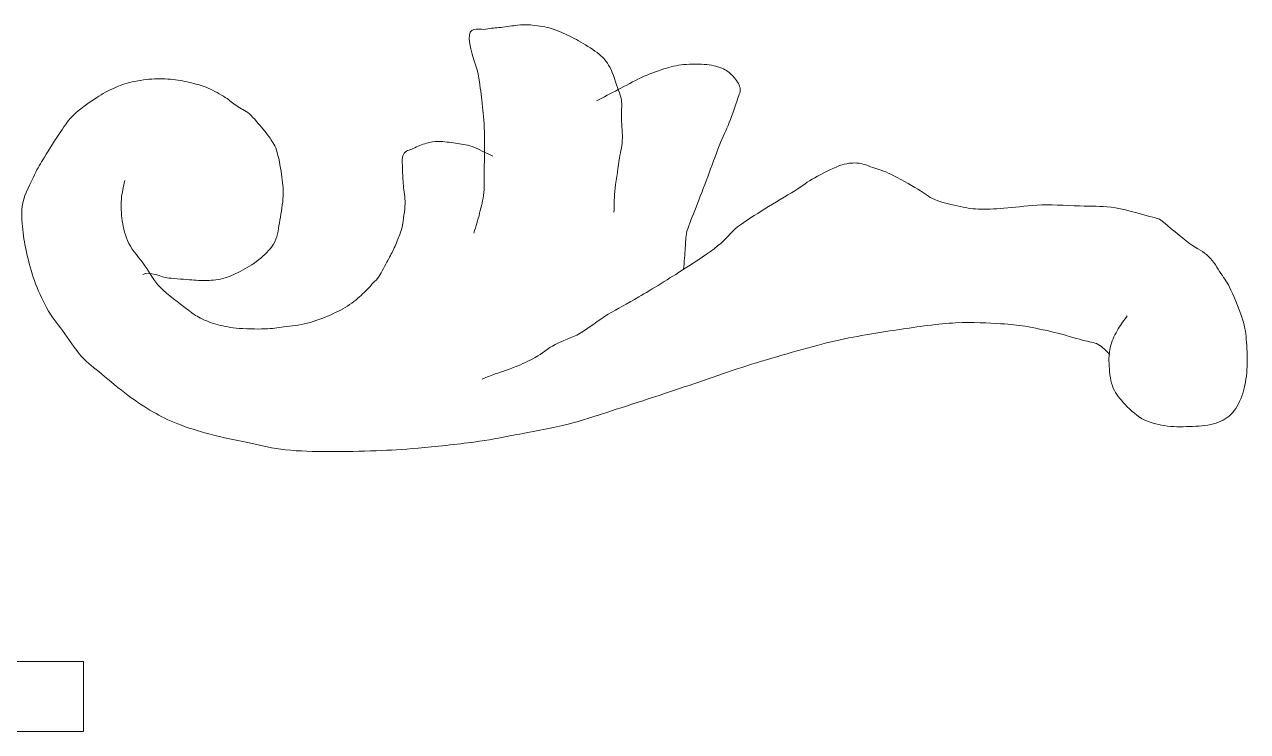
# Model space of a CAD drawing. Header units: millimetres. Extents: x -283 to 283, y -151 to 150.
# Drawn here: x 67.12 to 115.22, y 122.67 to 150.47 of the extents above; entities that cross this region are included whole.
import ezdxf

# ---------------------------------------------------------------- set-up
doc = ezdxf.new("R2010")
doc.units = ezdxf.units.MM
doc.header["$MEASUREMENT"] = 0
doc.layers.add('Camada 1', color=7, linetype='Continuous')

msp = doc.modelspace()

# ---------------------------------------------------------------- linework, layer by layer
at = {"layer": 'Camada 1', "color": 240, "lineweight": 9}
msp.add_lwpolyline([(64.8004, 122.6684), (69.4408, 122.6684), (69.4408, 125.4184), (64.8004, 125.4184), (64.8004, 122.6684)], close=True, dxfattribs=at)
at = {"layer": 'Camada 1', "color": 250, "lineweight": 9}
for points, knots in [([(90.3071, 143.0824), (90.318, 143.3541), (90.3071, 143.5631), (90.3397, 143.8974), (90.3397, 143.8974), (90.3723, 144.2318), (90.4538, 144.7521), (90.5028, 145.086), (90.5028, 145.086), (90.5517, 145.42), (90.6169, 145.6223), (90.6332, 145.9011), (90.6332, 145.9011), (90.6495, 146.1799), (90.606, 146.484), (90.6005, 146.7501), (90.6005, 146.7501), (90.5951, 147.0161), (90.6225, 147.3024), (90.6005, 147.4972), (90.6005, 147.4972), (90.5787, 147.692), (90.5463, 147.6896), (90.4702, 147.9048), (90.4702, 147.9048), (90.3941, 148.1198), (90.2708, 148.5523), (90.144, 148.7877), (90.144, 148.7877), (90.0171, 149.0231), (89.9122, 149.1313), (89.72, 149.2971), (89.72, 149.2971), (89.5278, 149.4628), (89.2373, 149.6337), (89.0025, 149.7725), (89.0025, 149.7725), (88.7677, 149.9113), (88.5342, 150.0326), (88.3125, 150.1292), (88.3125, 150.1292), (88.0909, 150.2258), (87.9048, 150.2968), (87.6749, 150.351), (87.6749, 150.351), (87.4451, 150.4051), (87.1333, 150.439), (86.9392, 150.4532), (86.9392, 150.4532), (86.7451, 150.4675), (86.694, 150.4534), (86.514, 150.4362), (86.514, 150.4362), (86.3341, 150.4192), (86.0671, 150.3765), (85.86, 150.351), (85.86, 150.351), (85.653, 150.3254), (85.4798, 150.3342), (85.2714, 150.2827), (85.2714, 150.2827), (85.063, 150.2313), (84.6834, 150.4206), (84.6175, 150.0439), (84.6175, 150.0439), (84.5516, 149.6672), (84.879, 148.9355), (84.9608, 148.5088), (84.9608, 148.5088), (85.0427, 148.0822), (85.0671, 147.8352), (85.108, 147.4855), (85.108, 147.4855), (85.1488, 147.1358), (85.1898, 146.8378), (85.2061, 146.411), (85.2061, 146.411), (85.2224, 145.9842), (85.2093, 145.3517), (85.2061, 144.9271), (85.2061, 144.9271), (85.2029, 144.5025), (85.2171, 144.1778), (85.1867, 143.8635), (85.1867, 143.8635), (85.1562, 143.5492), (85.0888, 143.3147), (85.0236, 143.0485), (85.0236, 143.0485), (84.9584, 142.7822), (84.8714, 142.5277), (84.7953, 142.2673)], [0, 0, 0, 0, 0.0416667, 0.0416667, 0.0416667, 0.0416667, 0.0833333, 0.0833333, 0.0833333, 0.0833333, 0.125, 0.125, 0.125, 0.125, 0.1666667, 0.1666667, 0.1666667, 0.1666667, 0.2083333, 0.2083333, 0.2083333, 0.2083333, 0.25, 0.25, 0.25, 0.25, 0.2916667, 0.2916667, 0.2916667, 0.2916667, 0.3333333, 0.3333333, 0.3333333, 0.3333333, 0.375, 0.375, 0.375, 0.375, 0.4166667, 0.4166667, 0.4166667, 0.4166667, 0.4583333, 0.4583333, 0.4583333, 0.4583333, 0.5, 0.5, 0.5, 0.5, 0.5416667, 0.5416667, 0.5416667, 0.5416667, 0.5833333, 0.5833333, 0.5833333, 0.5833333, 0.625, 0.625, 0.625, 0.625, 0.6666667, 0.6666667, 0.6666667, 0.6666667, 0.7083333, 0.7083333, 0.7083333, 0.7083333, 0.75, 0.75, 0.75, 0.75, 0.7916667, 0.7916667, 0.7916667, 0.7916667, 0.8333333, 0.8333333, 0.8333333, 0.8333333, 0.875, 0.875, 0.875, 0.875, 0.9166667, 0.9166667, 0.9166667, 0.9166667, 1, 1, 1, 1]), ([(89.6222, 147.4633), (89.9048, 147.6104), (90.1766, 147.7519), (90.4702, 147.9048), (90.4702, 147.9048), (90.7636, 148.0576), (91.084, 148.2442), (91.3833, 148.3801), (91.3833, 148.3801), (91.6827, 148.5161), (91.986, 148.6347), (92.2639, 148.7198), (92.2639, 148.7198), (92.5418, 148.8049), (92.7625, 148.8612), (93.0466, 148.8895), (93.0466, 148.8895), (93.3307, 148.918), (93.6971, 148.9181), (93.9598, 148.8895), (93.9598, 148.8895), (94.2226, 148.8611), (94.4347, 148.8006), (94.6121, 148.7198), (94.6121, 148.7198), (94.7894, 148.639), (94.8928, 148.5409), (95.0035, 148.4142), (95.0035, 148.4142), (95.1141, 148.2874), (95.2351, 148.1316), (95.2643, 147.9727), (95.2643, 147.9727), (95.2937, 147.8137), (95.2373, 147.7578), (95.1666, 147.5312), (95.1666, 147.5312), (95.0957, 147.3045), (94.96, 146.92), (94.8404, 146.6143), (94.8404, 146.6143), (94.7208, 146.3085), (94.5904, 146.0539), (94.449, 145.6973), (94.449, 145.6973), (94.3077, 145.3407), (94.1446, 144.8767), (93.9924, 144.4748), (93.9924, 144.4748), (93.8402, 144.0729), (93.6717, 143.6428), (93.5359, 143.2862), (93.5359, 143.2862), (93.4, 142.9296), (93.2484, 142.6036), (93.1771, 142.3353), (93.1771, 142.3353), (93.1058, 142.067), (93.1336, 141.9391), (93.1119, 141.69), (93.1119, 141.69), (93.0901, 141.441), (93.0684, 141.124), (93.0466, 140.8411)], [0, 0, 0, 0, 0.0588235, 0.0588235, 0.0588235, 0.0588235, 0.1176471, 0.1176471, 0.1176471, 0.1176471, 0.1764706, 0.1764706, 0.1764706, 0.1764706, 0.2352941, 0.2352941, 0.2352941, 0.2352941, 0.2941176, 0.2941176, 0.2941176, 0.2941176, 0.3529412, 0.3529412, 0.3529412, 0.3529412, 0.4117647, 0.4117647, 0.4117647, 0.4117647, 0.4705882, 0.4705882, 0.4705882, 0.4705882, 0.5294118, 0.5294118, 0.5294118, 0.5294118, 0.5882353, 0.5882353, 0.5882353, 0.5882353, 0.6470588, 0.6470588, 0.6470588, 0.6470588, 0.7058824, 0.7058824, 0.7058824, 0.7058824, 0.7647059, 0.7647059, 0.7647059, 0.7647059, 0.8235294, 0.8235294, 0.8235294, 0.8235294, 0.8823529, 0.8823529, 0.8823529, 0.8823529, 1, 1, 1, 1]), ([(71.7824, 140.6373), (71.9884, 140.797), (72.5814, 140.5127), (72.7282, 140.5014), (72.7282, 140.5014), (72.8749, 140.4901), (73.3479, 140.4505), (73.6088, 140.4335), (73.6088, 140.4335), (73.8696, 140.4165), (74.0589, 140.3882), (74.2936, 140.3996), (74.2936, 140.3996), (74.5283, 140.4109), (74.7753, 140.4329), (75.0112, 140.5014), (75.0112, 140.5014), (75.247, 140.57), (75.4616, 140.6765), (75.696, 140.8071), (75.696, 140.8071), (75.9304, 140.9376), (76.1996, 141.094), (76.4136, 141.2826), (76.4136, 141.2826), (76.6275, 141.471), (76.8391, 141.671), (76.968, 141.9278), (76.968, 141.9278), (77.0969, 142.1846), (77.1093, 142.4765), (77.1636, 142.7768), (77.1636, 142.7768), (77.218, 143.0771), (77.2832, 143.4259), (77.2941, 143.7277), (77.2941, 143.7277), (77.305, 144.0295), (77.2724, 144.276), (77.2289, 144.5766), (77.2289, 144.5766), (77.1854, 144.8772), (77.1147, 145.28), (77.0332, 145.5275), (77.0332, 145.5275), (76.9516, 145.7751), (76.8355, 145.9042), (76.7449, 146.0449), (76.7449, 146.0449), (76.6544, 146.1856), (76.621, 146.2184), (76.4915, 146.3691), (76.4915, 146.3691), (76.362, 146.5197), (76.14, 146.7984), (75.9682, 146.9489), (75.9682, 146.9489), (75.7964, 147.0994), (75.6277, 147.1564), (75.4696, 147.2644), (75.4696, 147.2644), (75.3115, 147.3725), (75.207, 147.4805), (75.02, 147.5971), (75.02, 147.5971), (74.8329, 147.7137), (74.5712, 147.8675), (74.3496, 147.9631), (74.3496, 147.9631), (74.1279, 148.0586), (73.9275, 148.1108), (73.6956, 148.1677), (73.6956, 148.1677), (73.4637, 148.2247), (73.2222, 148.2786), (72.9599, 148.3042), (72.9599, 148.3042), (72.6975, 148.3297), (72.4104, 148.3412), (72.126, 148.3212), (72.126, 148.3212), (71.8416, 148.3014), (71.5221, 148.2504), (71.2594, 148.1848), (71.2594, 148.1848), (70.9967, 148.1192), (70.7887, 148.0373), (70.5563, 147.929), (70.5563, 147.929), (70.324, 147.8206), (70.1209, 147.7076), (69.8697, 147.5367), (69.8697, 147.5367), (69.6185, 147.3658), (69.2745, 147.1204), (69.0522, 146.9057), (69.0522, 146.9057), (68.8297, 146.6908), (68.7363, 146.5335), (68.5454, 146.2574), (68.5454, 146.2574), (68.3544, 145.9814), (68.0794, 145.5355), (67.9076, 145.2512), (67.9076, 145.2512), (67.7359, 144.9669), (67.6579, 144.8516), (67.5153, 144.5519), (67.5153, 144.5519), (67.3727, 144.2522), (67.132, 143.8217), (67.0534, 143.4559), (67.0534, 143.4559), (66.9747, 143.0902), (67.0261, 142.7383), (67.0534, 142.4032), (67.0534, 142.4032), (67.0806, 142.0681), (67.1402, 141.7867), (67.2165, 141.4523), (67.2165, 141.4523), (67.2926, 141.118), (67.3791, 140.7571), (67.51, 140.3996), (67.51, 140.3996), (67.6408, 140.042), (67.8136, 139.6426), (67.9992, 139.3128), (67.9992, 139.3128), (68.1848, 138.983), (68.3905, 138.7468), (68.6188, 138.4299), (68.6188, 138.4299), (68.8472, 138.1129), (69.112, 137.6958), (69.3689, 137.4111), (69.3689, 137.4111), (69.626, 137.1264), (69.8473, 136.9865), (70.1517, 136.7319), (70.1517, 136.7319), (70.4561, 136.4772), (70.8579, 136.1321), (71.1953, 135.8829), (71.1953, 135.8829), (71.5327, 135.6336), (71.847, 135.4247), (72.1737, 135.2377), (72.1737, 135.2377), (72.5005, 135.0505), (72.7762, 134.9097), (73.1522, 134.7622), (73.1522, 134.7622), (73.5281, 134.6147), (73.9562, 134.4793), (74.4241, 134.3547), (74.4241, 134.3547), (74.892, 134.2301), (75.4623, 134.117), (75.957, 134.0151), (75.957, 134.0151), (76.4516, 133.9132), (76.8634, 133.8001), (77.392, 133.7434), (77.392, 133.7434), (77.9205, 133.6867), (78.5278, 133.6811), (79.1205, 133.6755), (79.1205, 133.6755), (79.7132, 133.6698), (80.3652, 133.6868), (80.9469, 133.7094), (80.9469, 133.7094), (81.5286, 133.7321), (81.9687, 133.7547), (82.6102, 133.8113), (82.6102, 133.8113), (83.2517, 133.8679), (84.17, 133.9641), (84.7953, 134.0491), (84.7953, 134.0491), (85.4206, 134.134), (85.7629, 134.2075), (86.3608, 134.3207), (86.3608, 134.3207), (86.9587, 134.4339), (87.8498, 134.6037), (88.3828, 134.7283), (88.3828, 134.7283), (88.9159, 134.8528), (88.8395, 134.8414), (89.5569, 135.0678), (89.5569, 135.0678), (90.2745, 135.2943), (91.6605, 135.747), (92.6879, 136.0866), (92.6879, 136.0866), (93.7152, 136.4263), (94.6934, 136.7885), (95.7209, 137.1055), (95.7209, 137.1055), (96.7485, 137.4224), (97.8943, 137.7618), (98.8519, 137.9884), (98.8519, 137.9884), (99.8096, 138.215), (100.6454, 138.3393), (101.461, 138.4638), (101.461, 138.4638), (102.2767, 138.5884), (103.0686, 138.6959), (103.744, 138.7355), (103.744, 138.7355), (104.4194, 138.7751), (105.0482, 138.7242), (105.5051, 138.7015), (105.5051, 138.7015), (105.962, 138.6789), (106.1298, 138.6563), (106.4835, 138.5997), (106.4835, 138.5997), (106.8372, 138.5431), (107.2498, 138.4525), (107.625, 138.362), (107.625, 138.362), (108.0001, 138.2714), (108.4458, 138.1355), (108.7339, 138.0563), (108.7339, 138.0563), (109.0219, 137.9771), (109.17, 137.9821), (109.3535, 137.8865), (109.3535, 137.8865), (109.5371, 137.791), (109.6579, 137.6262), (109.8101, 137.496)], [0, 0, 0, 0, 0.0166667, 0.0166667, 0.0166667, 0.0166667, 0.0333333, 0.0333333, 0.0333333, 0.0333333, 0.05, 0.05, 0.05, 0.05, 0.0666667, 0.0666667, 0.0666667, 0.0666667, 0.0833333, 0.0833333, 0.0833333, 0.0833333, 0.1, 0.1, 0.1, 0.1, 0.1166667, 0.1166667, 0.1166667, 0.1166667, 0.1333333, 0.1333333, 0.1333333, 0.1333333, 0.15, 0.15, 0.15, 0.15, 0.1666667, 0.1666667, 0.1666667, 0.1666667, 0.1833333, 0.1833333, 0.1833333, 0.1833333, 0.2, 0.2, 0.2, 0.2, 0.2166667, 0.2166667, 0.2166667, 0.2166667, 0.2333333, 0.2333333, 0.2333333, 0.2333333, 0.25, 0.25, 0.25, 0.25, 0.2666667, 0.2666667, 0.2666667, 0.2666667, 0.2833333, 0.2833333, 0.2833333, 0.2833333, 0.3, 0.3, 0.3, 0.3, 0.3166667, 0.3166667, 0.3166667, 0.3166667, 0.3333333, 0.3333333, 0.3333333, 0.3333333, 0.35, 0.35, 0.35, 0.35, 0.3666667, 0.3666667, 0.3666667, 0.3666667, 0.3833333, 0.3833333, 0.3833333, 0.3833333, 0.4, 0.4, 0.4, 0.4, 0.4166667, 0.4166667, 0.4166667, 0.4166667, 0.4333333, 0.4333333, 0.4333333, 0.4333333, 0.45, 0.45, 0.45, 0.45, 0.4666667, 0.4666667, 0.4666667, 0.4666667, 0.4833333, 0.4833333, 0.4833333, 0.4833333, 0.5, 0.5, 0.5, 0.5, 0.5166667, 0.5166667, 0.5166667, 0.5166667, 0.5333333, 0.5333333, 0.5333333, 0.5333333, 0.55, 0.55, 0.55, 0.55, 0.5666667, 0.5666667, 0.5666667, 0.5666667, 0.5833333, 0.5833333, 0.5833333, 0.5833333, 0.6, 0.6, 0.6, 0.6, 0.6166667, 0.6166667, 0.6166667, 0.6166667, 0.6333333, 0.6333333, 0.6333333, 0.6333333, 0.65, 0.65, 0.65, 0.65, 0.6666667, 0.6666667, 0.6666667, 0.6666667, 0.6833333, 0.6833333, 0.6833333, 0.6833333, 0.7, 0.7, 0.7, 0.7, 0.7166667, 0.7166667, 0.7166667, 0.7166667, 0.7333333, 0.7333333, 0.7333333, 0.7333333, 0.75, 0.75, 0.75, 0.75, 0.7666667, 0.7666667, 0.7666667, 0.7666667, 0.7833333, 0.7833333, 0.7833333, 0.7833333, 0.8, 0.8, 0.8, 0.8, 0.8166667, 0.8166667, 0.8166667, 0.8166667, 0.8333333, 0.8333333, 0.8333333, 0.8333333, 0.85, 0.85, 0.85, 0.85, 0.8666667, 0.8666667, 0.8666667, 0.8666667, 0.8833333, 0.8833333, 0.8833333, 0.8833333, 0.9, 0.9, 0.9, 0.9, 0.9166667, 0.9166667, 0.9166667, 0.9166667, 0.9333333, 0.9333333, 0.9333333, 0.9333333, 0.95, 0.95, 0.95, 0.95, 0.9666667, 0.9666667, 0.9666667, 0.9666667, 1, 1, 1, 1]), ([(85.5454, 145.2898), (85.2737, 145.4144), (84.976, 145.578), (84.7301, 145.6634), (84.7301, 145.6634), (84.4841, 145.7487), (84.2954, 145.7652), (84.0778, 145.7992), (84.0778, 145.7992), (83.8602, 145.8332), (83.617, 145.8671), (83.4255, 145.8671), (83.4255, 145.8671), (83.234, 145.8671), (83.1059, 145.8447), (82.9363, 145.7992), (82.9363, 145.7992), (82.7667, 145.7537), (82.5672, 145.6693), (82.4145, 145.5955), (82.4145, 145.5955), (82.2618, 145.5217), (82.1031, 145.5115), (82.0231, 145.3577), (82.0231, 145.3577), (81.9432, 145.2039), (81.9905, 144.9845), (81.9905, 144.7804), (81.9905, 144.7804), (81.9905, 144.5763), (82.0068, 144.3616), (82.0231, 144.1351), (82.0231, 144.1351), (82.0394, 143.9088), (82.0947, 143.6852), (82.0884, 143.422), (82.0884, 143.422), (82.082, 143.1588), (82.0201, 142.7685), (81.9851, 142.5654), (81.9851, 142.5654), (81.9501, 142.3624), (81.932, 142.3538), (81.8788, 142.2073), (81.8788, 142.2073), (81.8256, 142.0607), (81.7439, 141.8563), (81.6662, 141.687), (81.6662, 141.687), (81.5886, 141.5177), (81.5123, 141.3785), (81.4128, 141.1924), (81.4128, 141.1924), (81.3133, 141.0062), (81.1681, 140.7198), (81.0695, 140.5698), (81.0695, 140.5698), (80.9709, 140.4197), (80.9223, 140.4035), (80.8242, 140.2969), (80.8242, 140.2969), (80.726, 140.1902), (80.6336, 140.0706), (80.4809, 139.9297), (80.4809, 139.9297), (80.3281, 139.7887), (80.1331, 139.6007), (79.9086, 139.4521), (79.9086, 139.4521), (79.6841, 139.3035), (79.4188, 139.1653), (79.1402, 139.0428), (79.1402, 139.0428), (78.8617, 138.9203), (78.5447, 138.7957), (78.2409, 138.7187), (78.2409, 138.7187), (77.9371, 138.6416), (77.6032, 138.6191), (77.3253, 138.5822), (77.3253, 138.5822), (77.0474, 138.5453), (76.8872, 138.5055), (76.5732, 138.497), (76.5732, 138.497), (76.2592, 138.4885), (75.7675, 138.4997), (75.445, 138.5311), (75.445, 138.5311), (75.1226, 138.5624), (74.8902, 138.6132), (74.6438, 138.6846), (74.6438, 138.6846), (74.3975, 138.756), (74.168, 138.8546), (73.9735, 138.9575), (73.9735, 138.9575), (73.779, 139.0604), (73.7343, 139.1034), (73.4831, 139.2986), (73.4831, 139.2986), (73.2318, 139.4938), (72.7409, 139.8448), (72.4672, 140.1279), (72.4672, 140.1279), (72.1937, 140.411), (72.062, 140.6943), (71.8554, 140.983), (71.8554, 140.983), (71.6489, 141.2716), (71.3781, 141.5623), (71.2279, 141.8599), (71.2279, 141.8599), (71.0778, 142.1574), (71.0163, 142.4518), (70.967, 142.7428), (70.967, 142.7428), (70.9177, 143.0338), (70.918, 143.3243), (70.9344, 143.5918), (70.9344, 143.5918), (70.9509, 143.8593), (71.0214, 144.0899), (71.0649, 144.3389)], [0, 0, 0, 0, 0.03125, 0.03125, 0.03125, 0.03125, 0.0625, 0.0625, 0.0625, 0.0625, 0.09375, 0.09375, 0.09375, 0.09375, 0.125, 0.125, 0.125, 0.125, 0.15625, 0.15625, 0.15625, 0.15625, 0.1875, 0.1875, 0.1875, 0.1875, 0.21875, 0.21875, 0.21875, 0.21875, 0.25, 0.25, 0.25, 0.25, 0.28125, 0.28125, 0.28125, 0.28125, 0.3125, 0.3125, 0.3125, 0.3125, 0.34375, 0.34375, 0.34375, 0.34375, 0.375, 0.375, 0.375, 0.375, 0.40625, 0.40625, 0.40625, 0.40625, 0.4375, 0.4375, 0.4375, 0.4375, 0.46875, 0.46875, 0.46875, 0.46875, 0.5, 0.5, 0.5, 0.5, 0.53125, 0.53125, 0.53125, 0.53125, 0.5625, 0.5625, 0.5625, 0.5625, 0.59375, 0.59375, 0.59375, 0.59375, 0.625, 0.625, 0.625, 0.625, 0.65625, 0.65625, 0.65625, 0.65625, 0.6875, 0.6875, 0.6875, 0.6875, 0.71875, 0.71875, 0.71875, 0.71875, 0.75, 0.75, 0.75, 0.75, 0.78125, 0.78125, 0.78125, 0.78125, 0.8125, 0.8125, 0.8125, 0.8125, 0.84375, 0.84375, 0.84375, 0.84375, 0.875, 0.875, 0.875, 0.875, 0.90625, 0.90625, 0.90625, 0.90625, 0.9375, 0.9375, 0.9375, 0.9375, 1, 1, 1, 1]), ([(111.768, 142.8151), (111.191, 142.9625), (110.5271, 143.1739), (110.0302, 143.259), (110.0302, 143.259), (109.5333, 143.3441), (109.2823, 143.3046), (108.7992, 143.3238), (108.7992, 143.3238), (108.3161, 143.3431), (107.6336, 143.3863), (107.1315, 143.375), (107.1315, 143.375), (106.6294, 143.3637), (106.1886, 143.284), (105.7908, 143.2556), (105.7908, 143.2556), (105.3929, 143.2273), (105.0561, 143.1959), (104.7444, 143.2044), (104.7444, 143.2044), (104.4328, 143.2129), (104.23, 143.2441), (103.9269, 143.3068), (103.9269, 143.3068), (103.6237, 143.3694), (103.2099, 143.465), (102.9295, 143.5797), (102.9295, 143.5797), (102.649, 143.6944), (102.5475, 143.8228), (102.2592, 143.989), (102.2592, 143.989), (101.9709, 144.1552), (101.4968, 144.4331), (101.2001, 144.5766), (101.2001, 144.5766), (100.9034, 144.7202), (100.7057, 144.7747), (100.4826, 144.8484), (100.4826, 144.8484), (100.2596, 144.9219), (100.0847, 145.0066), (99.8629, 145.0181), (99.8629, 145.0181), (99.6411, 145.0297), (99.4581, 145.0134), (99.178, 144.9163), (99.178, 144.9163), (98.898, 144.8191), (98.4936, 144.6052), (98.1996, 144.4408), (98.1996, 144.4408), (97.9056, 144.2764), (97.743, 144.1351), (97.4169, 143.9314), (97.4169, 143.9314), (97.0907, 143.7277), (96.6179, 143.4559), (96.2428, 143.2183), (96.2428, 143.2183), (95.8677, 142.9805), (95.4775, 142.7494), (95.1666, 142.5051), (95.1666, 142.5051), (94.8555, 142.2608), (94.7382, 142.0361), (94.3838, 141.7579), (94.3838, 141.7579), (94.0294, 141.4798), (93.5631, 141.1749), (93.0466, 140.8411), (93.0466, 140.8411), (92.5301, 140.5071), (91.7801, 140.0487), (91.2855, 139.7543), (91.2855, 139.7543), (90.7908, 139.46), (90.4649, 139.313), (90.0788, 139.0751), (90.0788, 139.0751), (89.6925, 138.8373), (89.3189, 138.5267), (88.9699, 138.328), (88.9699, 138.328), (88.6208, 138.1293), (88.2857, 138.0454), (87.9915, 137.8865), (87.9915, 137.8865), (87.6972, 137.7276), (87.4701, 137.5246), (87.2088, 137.3771), (87.2088, 137.3771), (86.9473, 137.2297), (86.7036, 137.1169), (86.426, 137.0035), (86.426, 137.0035), (86.1484, 136.8903), (85.7629, 136.7772), (85.5454, 136.6979), (85.5454, 136.6979), (85.328, 136.6187), (85.2628, 136.5847), (85.1214, 136.5281)], [0, 0, 0, 0, 0.037037, 0.037037, 0.037037, 0.037037, 0.0740741, 0.0740741, 0.0740741, 0.0740741, 0.1111111, 0.1111111, 0.1111111, 0.1111111, 0.1481481, 0.1481481, 0.1481481, 0.1481481, 0.1851852, 0.1851852, 0.1851852, 0.1851852, 0.2222222, 0.2222222, 0.2222222, 0.2222222, 0.2592593, 0.2592593, 0.2592593, 0.2592593, 0.2962963, 0.2962963, 0.2962963, 0.2962963, 0.3333333, 0.3333333, 0.3333333, 0.3333333, 0.3703704, 0.3703704, 0.3703704, 0.3703704, 0.4074074, 0.4074074, 0.4074074, 0.4074074, 0.4444444, 0.4444444, 0.4444444, 0.4444444, 0.4814815, 0.4814815, 0.4814815, 0.4814815, 0.5185185, 0.5185185, 0.5185185, 0.5185185, 0.5555556, 0.5555556, 0.5555556, 0.5555556, 0.5925926, 0.5925926, 0.5925926, 0.5925926, 0.6296296, 0.6296296, 0.6296296, 0.6296296, 0.6666667, 0.6666667, 0.6666667, 0.6666667, 0.7037037, 0.7037037, 0.7037037, 0.7037037, 0.7407407, 0.7407407, 0.7407407, 0.7407407, 0.7777778, 0.7777778, 0.7777778, 0.7777778, 0.8148148, 0.8148148, 0.8148148, 0.8148148, 0.8518519, 0.8518519, 0.8518519, 0.8518519, 0.8888889, 0.8888889, 0.8888889, 0.8888889, 0.9259259, 0.9259259, 0.9259259, 0.9259259, 1, 1, 1, 1]), ([(110.4951, 139.0072), (110.3755, 138.8374), (110.2455, 138.691), (110.1363, 138.4978), (110.1363, 138.4978), (110.0271, 138.3046), (109.9035, 138.0824), (109.8428, 137.8526), (109.8428, 137.8526), (109.7821, 137.6227), (109.7667, 137.4074), (109.7775, 137.1394), (109.7775, 137.1394), (109.7884, 136.8713), (109.8133, 136.5176), (109.908, 136.2564), (109.908, 136.2564), (110.0027, 135.9953), (110.1344, 135.8283), (110.332, 135.6112), (110.332, 135.6112), (110.5295, 135.3941), (110.8048, 135.1219), (111.0821, 134.966), (111.0821, 134.966), (111.3594, 134.81), (111.6503, 134.7456), (111.9627, 134.6943), (111.9627, 134.6943), (112.275, 134.6429), (112.6197, 134.649), (112.9411, 134.6603), (112.9411, 134.6603), (113.2625, 134.6717), (113.6102, 134.6816), (113.8869, 134.7622), (113.8869, 134.7622), (114.1635, 134.8429), (114.3803, 134.9481), (114.5718, 135.1357), (114.5718, 135.1357), (114.7633, 135.3235), (114.891, 135.5734), (114.9958, 135.849), (114.9958, 135.849), (115.1005, 136.1245), (115.1586, 136.43), (115.1914, 136.7658), (115.1914, 136.7658), (115.2242, 137.1017), (115.2131, 137.5178), (115.1914, 137.8526), (115.1914, 137.8526), (115.1697, 138.1873), (115.165, 138.4048), (115.061, 138.7694), (115.061, 138.7694), (114.957, 139.1342), (114.719, 139.7079), (114.5718, 140.026), (114.5718, 140.026), (114.4245, 140.3441), (114.3272, 140.4504), (114.1804, 140.6713), (114.1804, 140.6713), (114.0336, 140.8921), (113.9009, 141.1493), (113.6912, 141.3505), (113.6912, 141.3505), (113.4815, 141.5516), (113.2619, 141.6156), (112.9411, 141.8599), (112.9411, 141.8599), (112.6203, 142.1041), (112.1591, 142.4966), (111.768, 142.8151)], [0, 0, 0, 0, 0.05, 0.05, 0.05, 0.05, 0.1, 0.1, 0.1, 0.1, 0.15, 0.15, 0.15, 0.15, 0.2, 0.2, 0.2, 0.2, 0.25, 0.25, 0.25, 0.25, 0.3, 0.3, 0.3, 0.3, 0.35, 0.35, 0.35, 0.35, 0.4, 0.4, 0.4, 0.4, 0.45, 0.45, 0.45, 0.45, 0.5, 0.5, 0.5, 0.5, 0.55, 0.55, 0.55, 0.55, 0.6, 0.6, 0.6, 0.6, 0.65, 0.65, 0.65, 0.65, 0.7, 0.7, 0.7, 0.7, 0.75, 0.75, 0.75, 0.75, 0.8, 0.8, 0.8, 0.8, 0.85, 0.85, 0.85, 0.85, 0.9, 0.9, 0.9, 0.9, 1, 1, 1, 1])]:
    msp.add_open_spline(points, degree=3, knots=knots, dxfattribs=at)

doc.saveas('drawing.dxf')
